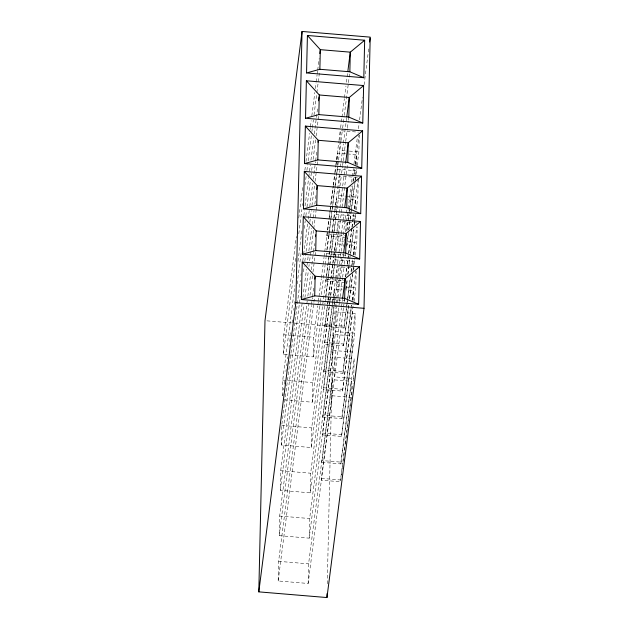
<?xml version="1.0" encoding="UTF-8"?>
<svg xmlns="http://www.w3.org/2000/svg" width="629" height="629" viewBox="0 0 629 629"><rect width="100%" height="100%" fill="white"/><g stroke="black" fill="none" stroke-linecap="round" stroke-linejoin="round"><path stroke-width="0.47" stroke-dasharray="3.15 2.36" d="M343.442 308.061L308.155 583.468L278.167 580.968L278.616 561.343L311.402 305.435M339.385 302.478L309.193 538.157L279.205 535.656L279.653 516.032L306.7 304.876M334.691 301.834L310.223 492.837L280.243 490.337L280.691 470.712L302.376 301.401M329.989 301.346L311.261 447.526L281.273 445.025L281.721 425.401L297.179 304.743M282.397 395.783L282.759 380.081L294.844 285.7M319.823 306.213L313.328 356.887L283.341 354.394L283.789 334.77L296.377 236.488M308.155 583.468L308.603 563.843L341.405 307.817M309.193 538.157L309.641 518.532L340.203 279.944M310.223 492.837L310.671 473.212L332.395 303.65M311.261 447.526L311.709 427.901L327.442 305.112M284.245 399.871L312.298 402.206L312.739 382.581L333.716 218.861M313.328 356.887L313.777 337.262L317.771 306.079M321.435 478.386L340.509 479.982L351.1 397.339L351.469 381.284L332.387 379.696L332.018 395.751L321.435 478.386L321.388 480.171L340.47 481.759M321.796 462.331L321.836 460.546L340.918 462.134L340.879 463.919L321.796 462.331L332.387 379.696M341.508 436.447L352.13 352.02L352.499 335.965L333.417 334.376L333.048 350.432L322.425 434.859L341.508 436.447L354.74 333.15L355.188 313.525L336.106 311.929L335.658 331.554L354.74 333.15M322.834 417.011L322.874 415.234L341.956 416.823L341.917 418.607L322.834 417.011L333.417 334.376M334.085 305.12L323.455 389.54L342.538 391.128L353.026 309.271M323.864 371.7L323.904 369.915L342.986 371.503L342.947 373.288L323.864 371.7L332.835 301.7M329.761 301.606L324.493 344.22L343.576 345.816L348.82 304.884M324.902 326.38L324.941 324.595L344.024 326.192L343.984 327.976L324.902 326.38L327.638 304.994M345.014 282.657L325.932 281.069L325.979 279.284L345.054 280.872M346.052 237.337L326.97 235.749L327.009 233.964L346.092 235.561M327.269 583.791L333.142 326.365L335.516 307.864M334.109 304.169L334.455 289.057L342.082 289.694M333 276.328L335.163 257.914M335.186 256.97L335.273 253.188M335.296 252.245L335.485 243.745L343.119 244.382M336.201 212.594L336.287 208.82M336.303 207.877L336.523 198.426L344.157 199.063M329.344 230.418L337.191 169.17L337.553 153.114L348.049 153.987M336.845 279.37L336.688 286.242L342.42 286.722M336.869 278.388L337.136 266.617L354.316 268.048M337.883 234.059L337.726 240.923L343.45 241.402M337.907 233.076L338.174 221.298L357.256 222.894M339.998 141.462L339.794 150.292L345.518 150.771M340.022 140.479L340.242 130.667L358.373 132.176M342.538 391.128L353.215 304.821M343.576 345.816L348.6 305.144M344.653 298.712L344.613 300.497L325.531 298.909L327.937 278.655M353.317 300.096L353.537 290.653L345.903 290.016M352.955 271.115L354.245 259.502M354.355 254.776L354.567 245.334L346.933 244.697M354.489 221.911L355.283 214.182M355.385 209.465L355.605 200.022L347.971 199.385M355.023 180.484L356.313 168.871M356.399 165.089L356.635 154.703L349.009 154.066M353.702 378.461L354.151 358.837L335.068 357.248L334.62 376.873L353.702 378.461L353.207 382.361M354.025 301.472L355.77 287.83L356.156 271.154M355.188 255.185L356.808 242.519L357.17 226.817M356.218 209.866L357.846 197.199L358.271 178.557M357.13 165.529L358.876 151.88L359.301 133.238M298.751 217.996L302.738 186.86M304.861 170.317L305.482 165.458M305.977 161.559L309.594 133.34M310.089 129.448L310.341 127.506M310.467 126.531L311.213 120.697M311.835 115.83L314.83 92.479M315.326 88.587L316.072 82.745M316.198 81.77L317.071 74.961M317.197 73.986L317.574 71.069M317.692 70.094L319.194 58.418M283.341 354.394L295.685 258.055M298.799 233.729L301.912 209.41M302.415 205.51L302.667 203.568M305.034 185.083L306.15 176.324M306.905 170.483L307.652 164.649M308.147 160.757L311.386 135.455M311.89 131.563L312.259 128.646M312.385 127.671L313.384 119.887M314.005 115.021L316.749 93.611M316.874 92.636L319.618 71.234M297.965 261.373L301.951 230.23M303.823 215.637L304.57 209.795M305.065 205.903L308.682 177.685M308.808 176.718L310.301 165.034M310.93 160.175L313.792 137.79M314.296 133.898L317.661 107.63M282.806 395.814L283.058 393.872M283.553 389.98L283.805 388.03M284.3 384.138L284.678 381.221M285.92 371.487L286.171 369.545M286.675 365.653L286.918 363.704M287.547 358.837L287.791 356.895M289.041 347.161L289.285 345.219M289.788 341.327L290.158 338.402M290.661 334.51L290.913 332.568M292.155 322.834L292.532 319.917M293.774 310.183L294.026 308.241M294.521 304.35L294.899 301.433M297.14 283.915L301.134 252.779M304.247 228.453L305.246 220.669M305.867 215.802L306.488 210.935M306.991 207.043L310.482 179.8M310.978 175.908L312.228 166.174M313.1 159.365L315.593 139.905M316.088 136.013L318.085 120.438M318.211 119.471L318.706 115.579M297.305 303.768L300.292 280.416M300.921 275.549L301.165 273.599M302.785 260.949L303.54 255.115M303.658 254.14L307.526 223.979M308.147 219.112L309.271 210.353M309.767 206.461L312.762 183.11M313.258 179.218L315.499 161.7M315.624 160.725L316.874 150.999M281.273 445.025L300.348 296.149M303.461 271.822L304.208 265.981M304.837 261.114L305.584 255.28M306.079 251.388L309.319 226.086M309.822 222.194L311.316 210.518M311.937 205.652L314.555 185.217M315.058 181.325L317.669 160.89M302.879 297.509L306.488 269.291M306.991 265.399L308.234 255.673M308.863 250.806L311.725 228.421M312.228 224.529L312.975 218.695M313.1 217.72L313.973 210.912M314.846 204.095L316.088 194.369M280.243 490.337L304.051 304.483M304.923 297.674L308.289 271.406M308.91 266.539L309.161 264.589M309.657 260.697L313.643 229.561M313.769 228.586L315.019 218.861M315.145 217.886L316.017 211.077M316.135 210.102L316.513 207.177M306.826 303.901L307.204 300.984M307.825 296.117L310.695 273.741M311.19 269.849L313.431 252.331M313.557 251.356L314.555 243.572M279.205 535.656L309.248 301.149M309.995 295.308L312.487 275.848M312.983 271.956L315.601 251.521M311.528 304.46L312.401 297.651M312.527 296.676L313.769 286.942M278.167 580.968L314.571 296.841M317.897 305.104L318.274 302.179M318.4 301.205L318.895 297.313M319.021 296.338L321.27 278.796M321.395 277.821L323.015 265.155M323.141 264.18L324.014 257.355M324.139 256.38L324.635 252.481M324.761 251.506L327.387 231.04M327.512 230.065L329.006 218.373M329.132 217.398L330.005 210.581M330.131 209.606L330.634 205.707M330.752 204.732L333.126 186.215M333.252 185.24L334.746 173.549M334.872 172.574L335.752 165.749M335.87 164.774L338.866 141.391M338.992 140.416L340.242 130.667M340.611 127.758L341.233 122.914M341.358 121.947L341.854 118.071M341.979 117.096L344.338 98.682M344.464 97.715L345.958 86.087M346.453 82.21L347.57 73.483M326.97 235.749L327.591 230.89M327.717 229.915L330.209 210.471M330.335 209.504L333.323 186.168M333.449 185.193L334.942 173.525M335.068 172.558L335.933 165.749M336.059 164.782L336.562 160.89M336.68 159.915L337.553 153.114M326.852 249.862L329.219 231.393M319.949 305.238L320.318 302.321M320.444 301.346L320.821 298.421M321.317 294.521L325.067 265.289M325.185 264.314L326.066 257.489M326.184 256.514L326.938 250.664M327.064 249.697L331.058 218.507M331.184 217.532L332.057 210.715M332.183 209.74L332.678 205.84M332.804 204.865L335.178 186.349M335.304 185.374L336.798 173.683M336.924 172.708L337.797 165.883M337.922 164.908L338.418 161.016M338.544 160.041L340.91 141.572M341.036 140.597L342.53 128.969M342.648 128.002L344.142 116.373M344.267 115.398L349.85 71.785M333.842 217.886L334.714 211.069M334.84 210.094L335.336 206.194M335.461 205.219L343.308 144.002M343.426 143.027L346.658 117.827M325.932 281.069L333.905 218.845M334.03 217.87L335.524 206.202M335.65 205.235L336.523 198.426M328.063 277.68L329.557 266.012M329.675 265.037L330.547 258.236M330.673 257.261L331.176 253.377M331.294 252.402L333.661 233.933M333.787 232.958L335.281 221.29M335.406 220.315L336.153 214.481L355.236 216.077M312.298 402.206L325.028 302.808M325.154 301.834L328.401 276.493M328.527 275.518L331.019 256.027M331.145 255.052L334.141 231.669M334.266 230.694L339.88 186.884M339.998 185.917L341.492 174.288M341.618 173.313L342.483 166.536M342.608 165.561L343.104 161.684M343.23 160.717L345.588 142.303M345.714 141.336L347.326 128.733M347.452 127.766L348.324 120.98M348.442 120.013L348.82 117.104M327.56 304.137L327.937 301.212M328.063 300.237L328.558 296.338M328.684 295.363L332.678 264.18M332.804 263.205L333.677 256.38M333.802 255.405L334.306 251.514M334.431 250.539L336.798 232.022M336.924 231.047L338.174 221.298M338.544 218.389L339.165 213.546M339.29 212.578L339.786 208.702M339.912 207.727L345.62 163.147M327.764 304.019L328.141 301.102M328.259 300.135L328.763 296.243M328.888 295.268L332.875 264.164M332.993 263.189L333.865 256.38M333.991 255.413L334.486 251.521M334.612 250.546L335.485 243.745M329.887 300.631L332.875 277.303M330.107 300.371L330.61 296.471M330.736 295.496L336.35 251.647M336.476 250.672L347.538 164.358M332.521 302.675L335.516 279.284M335.642 278.309L337.136 266.617M337.514 263.708L338.135 258.865M338.26 257.89L341.24 234.633M341.358 233.666L342.978 221.062M343.096 220.095L343.843 214.277M332.961 300.725L334.455 289.057M334.817 300.859L335.32 296.959M335.446 295.984L337.812 277.515M337.93 276.548L339.424 264.919M339.55 263.952L340.415 257.167M340.541 256.192L341.036 252.315M341.162 251.348L346.752 207.735M335.642 306.889L336.012 303.972M336.138 302.997L336.641 299.097M336.759 298.122L340.753 266.963M340.879 265.988L342.373 254.305M343.371 246.513L343.623 244.563M344.126 240.671L344.37 238.721M345.242 231.904L346.493 222.163M346.618 221.188L348.112 209.504M348.238 208.529L351.108 186.129M351.611 182.237L352.232 177.37M352.358 176.395L353.356 168.603M353.978 163.729L357.469 136.462M358.467 128.67L359.096 123.803M359.591 119.911L362.461 97.511M364.081 84.852L368.696 48.818M340.328 278.977L343.552 253.778M346.713 230.686L347.837 221.911M347.963 220.936L348.836 214.119M348.961 213.145L349.339 210.22M349.465 209.245L352.46 185.854M352.955 181.962L353.584 177.087M353.71 176.112L354.583 169.287M355.204 164.421L358.947 135.18M346.925 230.536L349.292 212.067M349.417 211.092L349.787 208.175M349.913 207.2L352.649 185.814M353.278 180.955L354.025 175.121M354.143 174.147L354.772 169.287M355.393 164.421L356.635 154.703M339.503 301.511L340.006 297.635M340.124 296.668L342.483 278.246M342.608 277.279L344.228 264.683M344.346 263.708L345.219 256.931M345.345 255.956L345.714 253.047M346.681 245.617L347.059 242.708M347.554 238.816L348.175 233.957M348.67 230.065L354.528 184.368M346.768 246.411L348.765 230.819M348.891 229.844L350.141 220.103M350.267 219.128L351.139 212.303M351.265 211.328L355.133 181.121M355.259 180.146L355.88 175.271M356.006 174.296L356.627 169.421M341.523 306.85L342.522 299.097M345.557 276.972L347.059 265.281M347.177 264.306L351.8 228.248M351.925 227.273L353.545 214.607M354.292 208.757L358.168 178.55M345.761 276.823L347.255 265.155M347.381 264.188L351.988 228.209M352.114 227.242L353.734 214.599M354.481 208.765L355.605 200.022M343.56 307.086L344.558 299.333M345.895 288.994L347.145 279.268M347.766 274.409L348.639 267.6M348.757 266.633L349.63 259.824M349.755 258.849L350.133 255.94M350.259 254.965L353.49 229.687M354.119 224.828L354.363 222.878M345.981 289.78L347.357 279.056M347.979 274.189L349.85 259.565M350.73 252.748L353.726 229.357M354.347 224.482L355.597 214.741M344.024 326.192L346.272 308.65M346.398 307.675L346.768 304.751M346.894 303.776L347.271 300.851M347.397 299.876L350.392 276.493M351.013 271.618L351.517 267.718M351.635 266.743L352.515 259.919M353.136 255.052L356.753 226.786M343.984 327.976L346.721 306.582M346.846 305.615L347.224 302.698M347.342 301.723L347.719 298.806M347.845 297.832L350.581 276.446M351.21 271.586L351.957 265.752M352.075 264.778L352.704 259.919M353.325 255.059L354.567 245.334M349.472 298.335L352.83 272.082M349.567 299.034L352.688 274.676M353.309 269.802L354.685 259.085M342.986 371.503L351.477 305.238M352.098 300.363L355.849 271.13M342.947 373.288L351.666 305.23M352.287 300.371L353.537 290.653M341.956 416.823L355.188 313.525M341.917 418.607L352.499 335.965M340.918 462.134L354.151 358.837M340.879 463.919L351.469 381.284M340.596 480.792L341.225 475.917M341.343 474.942L341.972 470.067M342.097 469.092L342.844 463.251M342.97 462.276L343.591 457.401M343.717 456.426L344.346 451.551M344.464 450.576L345.219 444.734M345.345 443.76L345.966 438.885M346.092 437.91L346.713 433.035M346.838 432.06L347.46 427.193M347.585 426.218L348.34 420.369M348.458 419.394L349.087 414.519M349.213 413.544L349.834 408.677M349.96 407.702L350.707 401.852M350.833 400.877L351.462 396.003M351.58 395.028L352.209 390.161M352.334 389.186L353.081 383.336M349.339 151.086L358.876 151.88M337.191 169.17L356.273 170.758M357.335 177.496L339.212 175.986L338.764 195.611L345.439 196.169M346.39 196.248L357.846 197.199M347.271 241.717L356.808 242.519M326.561 253.589L345.643 255.185M335.123 259.801L354.206 261.389M346.233 287.036L355.77 287.83M266.94 320.845L291.282 322.881M295.174 323.204L333.142 326.365M283.789 334.77L290.559 335.328M291.526 335.414L313.777 337.262M324.533 342.443L343.615 344.032M333.048 350.432L352.13 352.02M282.759 380.081L312.739 382.581M323.503 387.755L342.585 389.343M332.018 395.751L351.1 397.339M281.721 425.401L311.709 427.901M322.465 433.074L341.547 434.663M280.691 470.712L310.671 473.212M279.653 516.032L309.641 518.532M278.616 561.343L308.603 563.843"/><path stroke-width="0.94" d="M258.802 591.865L264.99 320.688L302.046 31.45L370.198 37.135L364.01 308.312L326.954 597.55L258.802 591.865L295.858 302.635L302.046 31.45M301.393 299.522L302.242 262.049L359.489 266.822L358.632 304.294L301.393 299.522L314.697 295.866L344.676 298.366L358.632 304.294M302.423 254.202L303.28 216.738L360.527 221.51L359.67 258.975L302.423 254.202L315.727 250.554L345.714 253.047L359.67 258.975M303.461 208.883L304.31 171.418L361.557 176.191L360.708 213.656L303.461 208.883L316.764 205.235L346.752 207.735L360.708 213.656M304.491 163.571L305.348 126.107L362.595 130.879L361.738 168.344L304.491 163.571L317.794 159.915L347.782 162.416L361.738 168.344M305.529 118.252L306.378 80.787L363.625 85.56L362.776 123.025L305.529 118.252L318.832 114.604L348.82 117.104L362.776 123.025M306.559 72.94L307.416 35.476L364.663 40.248L363.806 77.713L306.559 72.94L319.862 69.284L349.85 71.785L363.806 77.713M314.697 295.866L315.145 276.241L302.242 262.049M315.727 250.554L316.175 230.922L303.28 216.738M316.764 205.235L317.213 185.61L304.31 171.418M317.794 159.915L318.243 140.291L305.348 126.107M318.832 114.604L319.28 94.979L306.378 80.787M319.862 69.284L320.31 49.66L307.416 35.476M326.954 597.55L327.041 593.619M344.676 298.366L345.124 278.741L359.489 266.822M345.714 253.047L346.162 233.422L360.527 221.51M346.752 207.735L347.2 188.11L361.557 176.191M347.782 162.416L348.23 142.791L362.595 130.879M348.82 117.104L349.268 97.479L363.625 85.56M349.85 71.785L350.298 52.16L364.663 40.248M319.815 53.551L320.31 49.66L350.298 52.16L347.813 71.549M318.533 100.813L319.029 96.921M317.999 142.24L318.243 140.291L348.23 142.791L345.746 162.18M316.709 189.502L317.213 185.61L347.2 188.11L344.716 207.491M315.428 236.763L315.679 234.821M314.767 279.158L315.145 276.241L345.124 278.741L342.648 298.122M346.783 116.86L349.268 97.479L319.28 94.979M369.569 42.001L370.072 38.102M343.678 252.811L346.162 233.422L316.175 230.922M295.858 302.635L364.01 308.312"/></g></svg>
